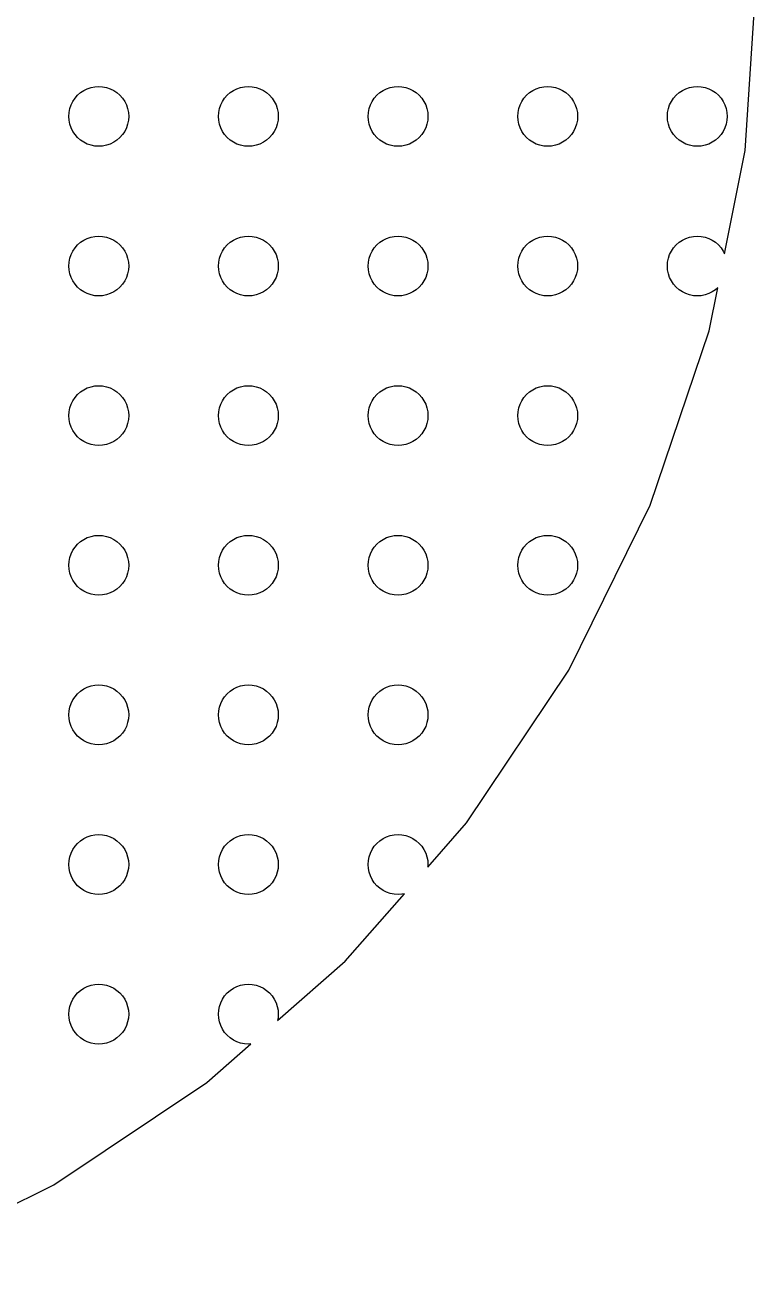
# Model space of a CAD drawing. Header units: metres. Extents: x -141 to 141, y -141 to 141.
# Drawn here: x 67.6 to 141, y -130.3 to -5.8 of the extents above; entities that cross this region are included whole.
import ezdxf

# ---------------------------------------------------------------- set-up
doc = ezdxf.new("R2010")
doc.units = ezdxf.units.M

msp = doc.modelspace()

# ---------------------------------------------------------------- linework, layer by layer
for p, q in [((139.794, -18.4042), (141, 0)), ((73.1737, -12.6199), (73.5, -12.4019)), ((73.5, -12.4019), (73.8519, -12.2283)), ((73.8519, -12.2283), (74.2235, -12.1022)), ((74.2235, -12.1022), (74.6084, -12.0257)), ((74.6084, -12.0257), (75, -12)), ((75, -12), (75.3916, -12.0257)), ((75.3916, -12.0257), (75.7765, -12.1022)), ((75.7765, -12.1022), (76.148, -12.2283)), ((76.148, -12.2283), (76.5, -12.4019)), ((76.5, -12.4019), (76.8263, -12.6199)), ((88.1737, -12.6199), (88.5, -12.4019)), ((88.5, -12.4019), (88.8519, -12.2283)), ((88.8519, -12.2283), (89.2235, -12.1022)), ((89.2235, -12.1022), (89.6084, -12.0257)), ((89.6084, -12.0257), (90, -12)), ((90, -12), (90.3916, -12.0257)), ((90.3916, -12.0257), (90.7765, -12.1022)), ((90.7765, -12.1022), (91.148, -12.2283)), ((91.148, -12.2283), (91.5, -12.4019)), ((91.5, -12.4019), (91.8263, -12.6199)), ((103.174, -12.6199), (103.5, -12.4019)), ((103.5, -12.4019), (103.852, -12.2283)), ((103.852, -12.2283), (104.224, -12.1022)), ((104.224, -12.1022), (104.608, -12.0257)), ((104.608, -12.0257), (105, -12)), ((105, -12), (105.392, -12.0257)), ((105.392, -12.0257), (105.776, -12.1022)), ((105.776, -12.1022), (106.148, -12.2283)), ((106.148, -12.2283), (106.5, -12.4019)), ((106.5, -12.4019), (106.826, -12.6199)), ((118.174, -12.6199), (118.5, -12.4019)), ((118.5, -12.4019), (118.852, -12.2283)), ((118.852, -12.2283), (119.224, -12.1022)), ((119.224, -12.1022), (119.608, -12.0257)), ((119.608, -12.0257), (120, -12)), ((120, -12), (120.392, -12.0257)), ((120.392, -12.0257), (120.776, -12.1022)), ((120.776, -12.1022), (121.148, -12.2283)), ((121.148, -12.2283), (121.5, -12.4019)), ((121.5, -12.4019), (121.826, -12.6199)), ((133.174, -12.6199), (133.5, -12.4019)), ((133.5, -12.4019), (133.852, -12.2283)), ((133.852, -12.2283), (134.224, -12.1022)), ((134.224, -12.1022), (134.608, -12.0257)), ((134.608, -12.0257), (135, -12)), ((135, -12), (135.392, -12.0257)), ((135.392, -12.0257), (135.776, -12.1022)), ((135.776, -12.1022), (136.148, -12.2283)), ((136.148, -12.2283), (136.5, -12.4019)), ((136.5, -12.4019), (136.826, -12.6199)), ((72.2284, -13.8519), (72.4019, -13.5)), ((72.4019, -13.5), (72.6199, -13.1737)), ((72.6199, -13.1737), (72.8787, -12.8787)), ((72.8787, -12.8787), (73.1737, -12.6199)), ((76.8263, -12.6199), (77.1213, -12.8787)), ((77.1213, -12.8787), (77.3801, -13.1737)), ((77.3801, -13.1737), (77.5981, -13.5)), ((77.5981, -13.5), (77.7716, -13.8519)), ((87.2284, -13.8519), (87.4019, -13.5)), ((87.4019, -13.5), (87.6199, -13.1737)), ((87.6199, -13.1737), (87.8787, -12.8787)), ((87.8787, -12.8787), (88.1737, -12.6199)), ((91.8263, -12.6199), (92.1213, -12.8787)), ((92.1213, -12.8787), (92.3801, -13.1737)), ((92.3801, -13.1737), (92.5981, -13.5)), ((92.5981, -13.5), (92.7716, -13.8519)), ((102.228, -13.8519), (102.402, -13.5)), ((102.402, -13.5), (102.62, -13.1737)), ((102.62, -13.1737), (102.879, -12.8787)), ((102.879, -12.8787), (103.174, -12.6199)), ((106.826, -12.6199), (107.121, -12.8787)), ((107.121, -12.8787), (107.38, -13.1737)), ((107.38, -13.1737), (107.598, -13.5)), ((107.598, -13.5), (107.772, -13.8519)), ((117.228, -13.8519), (117.402, -13.5)), ((117.402, -13.5), (117.62, -13.1737)), ((117.62, -13.1737), (117.879, -12.8787)), ((117.879, -12.8787), (118.174, -12.6199)), ((121.826, -12.6199), (122.121, -12.8787)), ((122.121, -12.8787), (122.38, -13.1737)), ((122.38, -13.1737), (122.598, -13.5)), ((122.598, -13.5), (122.772, -13.8519)), ((132.228, -13.8519), (132.402, -13.5)), ((132.402, -13.5), (132.62, -13.1737)), ((132.62, -13.1737), (132.879, -12.8787)), ((132.879, -12.8787), (133.174, -12.6199)), ((136.826, -12.6199), (137.121, -12.8787)), ((137.121, -12.8787), (137.38, -13.1737)), ((137.38, -13.1737), (137.598, -13.5)), ((137.598, -13.5), (137.772, -13.8519)), ((72, -15), (72.0257, -14.6084)), ((72.0257, -14.6084), (72.1022, -14.2235)), ((72.1022, -14.2235), (72.2284, -13.8519)), ((77.7716, -13.8519), (77.8978, -14.2235)), ((77.8978, -14.2235), (77.9743, -14.6084)), ((77.9743, -14.6084), (78, -15)), ((87, -15), (87.0257, -14.6084)), ((87.0257, -14.6084), (87.1022, -14.2235)), ((87.1022, -14.2235), (87.2284, -13.8519)), ((92.7716, -13.8519), (92.8978, -14.2235)), ((92.8978, -14.2235), (92.9743, -14.6084)), ((92.9743, -14.6084), (93, -15)), ((102, -15), (102.026, -14.6084)), ((102.026, -14.6084), (102.102, -14.2235)), ((102.102, -14.2235), (102.228, -13.8519)), ((107.772, -13.8519), (107.898, -14.2235)), ((107.898, -14.2235), (107.974, -14.6084)), ((107.974, -14.6084), (108, -15)), ((117, -15), (117.026, -14.6084)), ((117.026, -14.6084), (117.102, -14.2235)), ((117.102, -14.2235), (117.228, -13.8519)), ((122.772, -13.8519), (122.898, -14.2235)), ((122.898, -14.2235), (122.974, -14.6084)), ((122.974, -14.6084), (123, -15)), ((132, -15), (132.026, -14.6084)), ((132.026, -14.6084), (132.102, -14.2235)), ((132.102, -14.2235), (132.228, -13.8519)), ((137.772, -13.8519), (137.898, -14.2235)), ((137.898, -14.2235), (137.974, -14.6084)), ((137.974, -14.6084), (138, -15)), ((72.0257, -15.3916), (72, -15)), ((72.1022, -15.7764), (72.0257, -15.3916)), ((72.2284, -16.148), (72.1022, -15.7764)), ((72.4019, -16.5), (72.2284, -16.148)), ((77.7716, -16.148), (77.5981, -16.5)), ((77.8978, -15.7764), (77.7716, -16.148)), ((77.9743, -15.3916), (77.8978, -15.7764)), ((78, -15), (77.9743, -15.3916)), ((87.0257, -15.3916), (87, -15)), ((87.1022, -15.7764), (87.0257, -15.3916)), ((87.2284, -16.148), (87.1022, -15.7764)), ((87.4019, -16.5), (87.2284, -16.148)), ((92.7716, -16.148), (92.5981, -16.5)), ((92.8978, -15.7764), (92.7716, -16.148)), ((92.9743, -15.3916), (92.8978, -15.7764)), ((93, -15), (92.9743, -15.3916)), ((102.026, -15.3916), (102, -15)), ((102.102, -15.7764), (102.026, -15.3916)), ((102.228, -16.148), (102.102, -15.7764)), ((102.402, -16.5), (102.228, -16.148)), ((107.772, -16.148), (107.598, -16.5)), ((107.898, -15.7764), (107.772, -16.148)), ((107.974, -15.3916), (107.898, -15.7764)), ((108, -15), (107.974, -15.3916)), ((117.026, -15.3916), (117, -15)), ((117.102, -15.7764), (117.026, -15.3916)), ((117.228, -16.148), (117.102, -15.7764)), ((117.402, -16.5), (117.228, -16.148)), ((122.772, -16.148), (122.598, -16.5)), ((122.898, -15.7764), (122.772, -16.148)), ((122.974, -15.3916), (122.898, -15.7764)), ((123, -15), (122.974, -15.3916)), ((132.026, -15.3916), (132, -15)), ((132.102, -15.7764), (132.026, -15.3916)), ((132.228, -16.148), (132.102, -15.7764)), ((132.402, -16.5), (132.228, -16.148)), ((137.772, -16.148), (137.598, -16.5)), ((137.898, -15.7764), (137.772, -16.148)), ((137.974, -15.3916), (137.898, -15.7764)), ((138, -15), (137.974, -15.3916)), ((72.6199, -16.8263), (72.4019, -16.5)), ((72.8787, -17.1213), (72.6199, -16.8263)), ((73.1737, -17.3801), (72.8787, -17.1213)), ((73.5, -17.5981), (73.1737, -17.3801)), ((76.8263, -17.3801), (76.5, -17.5981)), ((77.1213, -17.1213), (76.8263, -17.3801)), ((77.3801, -16.8263), (77.1213, -17.1213)), ((77.5981, -16.5), (77.3801, -16.8263)), ((87.6199, -16.8263), (87.4019, -16.5)), ((87.8787, -17.1213), (87.6199, -16.8263)), ((88.1737, -17.3801), (87.8787, -17.1213)), ((88.5, -17.5981), (88.1737, -17.3801)), ((91.8263, -17.3801), (91.5, -17.5981)), ((92.1213, -17.1213), (91.8263, -17.3801)), ((92.3801, -16.8263), (92.1213, -17.1213)), ((92.5981, -16.5), (92.3801, -16.8263)), ((102.62, -16.8263), (102.402, -16.5)), ((102.879, -17.1213), (102.62, -16.8263)), ((103.174, -17.3801), (102.879, -17.1213)), ((103.5, -17.5981), (103.174, -17.3801)), ((106.826, -17.3801), (106.5, -17.5981)), ((107.121, -17.1213), (106.826, -17.3801)), ((107.38, -16.8263), (107.121, -17.1213)), ((107.598, -16.5), (107.38, -16.8263)), ((117.62, -16.8263), (117.402, -16.5)), ((117.879, -17.1213), (117.62, -16.8263)), ((118.174, -17.3801), (117.879, -17.1213)), ((118.5, -17.5981), (118.174, -17.3801)), ((121.826, -17.3801), (121.5, -17.5981)), ((122.121, -17.1213), (121.826, -17.3801)), ((122.38, -16.8263), (122.121, -17.1213)), ((122.598, -16.5), (122.38, -16.8263)), ((132.62, -16.8263), (132.402, -16.5)), ((132.879, -17.1213), (132.62, -16.8263)), ((133.174, -17.3801), (132.879, -17.1213)), ((133.5, -17.5981), (133.174, -17.3801)), ((136.826, -17.3801), (136.5, -17.5981)), ((137.121, -17.1213), (136.826, -17.3801)), ((137.38, -16.8263), (137.121, -17.1213)), ((137.598, -16.5), (137.38, -16.8263)), ((73.8519, -17.7716), (73.5, -17.5981)), ((74.2235, -17.8978), (73.8519, -17.7716)), ((74.6084, -17.9743), (74.2235, -17.8978)), ((75, -18), (74.6084, -17.9743)), ((75.3916, -17.9743), (75, -18)), ((75.7765, -17.8978), (75.3916, -17.9743)), ((76.148, -17.7716), (75.7765, -17.8978)), ((76.5, -17.5981), (76.148, -17.7716)), ((88.8519, -17.7716), (88.5, -17.5981)), ((89.2235, -17.8978), (88.8519, -17.7716)), ((89.6084, -17.9743), (89.2235, -17.8978)), ((90, -18), (89.6084, -17.9743)), ((90.3916, -17.9743), (90, -18)), ((90.7765, -17.8978), (90.3916, -17.9743)), ((91.148, -17.7716), (90.7765, -17.8978)), ((91.5, -17.5981), (91.148, -17.7716)), ((103.852, -17.7716), (103.5, -17.5981)), ((104.224, -17.8978), (103.852, -17.7716)), ((104.608, -17.9743), (104.224, -17.8978)), ((105, -18), (104.608, -17.9743)), ((105.392, -17.9743), (105, -18)), ((105.776, -17.8978), (105.392, -17.9743)), ((106.148, -17.7716), (105.776, -17.8978)), ((106.5, -17.5981), (106.148, -17.7716)), ((118.852, -17.7716), (118.5, -17.5981)), ((119.224, -17.8978), (118.852, -17.7716)), ((119.608, -17.9743), (119.224, -17.8978)), ((120, -18), (119.608, -17.9743)), ((120.392, -17.9743), (120, -18)), ((120.776, -17.8978), (120.392, -17.9743)), ((121.148, -17.7716), (120.776, -17.8978)), ((121.5, -17.5981), (121.148, -17.7716)), ((133.852, -17.7716), (133.5, -17.5981)), ((134.224, -17.8978), (133.852, -17.7716)), ((134.608, -17.9743), (134.224, -17.8978)), ((135, -18), (134.608, -17.9743)), ((135.392, -17.9743), (135, -18)), ((135.776, -17.8978), (135.392, -17.9743)), ((136.148, -17.7716), (135.776, -17.8978)), ((136.5, -17.5981), (136.148, -17.7716)), ((137.732, -28.7709), (139.794, -18.4042)), ((73.5, -27.4019), (73.8519, -27.2283)), ((73.8519, -27.2283), (74.2235, -27.1022)), ((74.2235, -27.1022), (74.6084, -27.0257)), ((74.6084, -27.0257), (75, -27)), ((75, -27), (75.3916, -27.0257)), ((75.3916, -27.0257), (75.7765, -27.1022)), ((75.7765, -27.1022), (76.148, -27.2283)), ((76.148, -27.2283), (76.5, -27.4019)), ((88.5, -27.4019), (88.8519, -27.2283)), ((88.8519, -27.2283), (89.2235, -27.1022)), ((89.2235, -27.1022), (89.6084, -27.0257)), ((89.6084, -27.0257), (90, -27)), ((90, -27), (90.3916, -27.0257)), ((90.3916, -27.0257), (90.7765, -27.1022)), ((90.7765, -27.1022), (91.148, -27.2283)), ((91.148, -27.2283), (91.5, -27.4019)), ((103.5, -27.4019), (103.852, -27.2283)), ((103.852, -27.2283), (104.224, -27.1022)), ((104.224, -27.1022), (104.608, -27.0257)), ((104.608, -27.0257), (105, -27)), ((105, -27), (105.392, -27.0257)), ((105.392, -27.0257), (105.776, -27.1022)), ((105.776, -27.1022), (106.148, -27.2283)), ((106.148, -27.2283), (106.5, -27.4019)), ((118.5, -27.4019), (118.852, -27.2283)), ((118.852, -27.2283), (119.224, -27.1022)), ((119.224, -27.1022), (119.608, -27.0257)), ((119.608, -27.0257), (120, -27)), ((120, -27), (120.392, -27.0257)), ((120.392, -27.0257), (120.776, -27.1022)), ((120.776, -27.1022), (121.148, -27.2283)), ((121.148, -27.2283), (121.5, -27.4019)), ((133.5, -27.4019), (133.852, -27.2283)), ((133.852, -27.2283), (134.224, -27.1022)), ((134.224, -27.1022), (134.608, -27.0257)), ((134.608, -27.0257), (135, -27)), ((135, -27), (135.392, -27.0257)), ((135.392, -27.0257), (135.776, -27.1022)), ((135.776, -27.1022), (136.148, -27.2283)), ((136.148, -27.2283), (136.5, -27.4019)), ((72.2284, -28.8519), (72.4019, -28.5)), ((72.4019, -28.5), (72.6199, -28.1737)), ((72.6199, -28.1737), (72.8787, -27.8787)), ((72.8787, -27.8787), (73.1737, -27.6199)), ((73.1737, -27.6199), (73.5, -27.4019)), ((76.5, -27.4019), (76.8263, -27.6199)), ((76.8263, -27.6199), (77.1213, -27.8787)), ((77.1213, -27.8787), (77.3801, -28.1737)), ((77.3801, -28.1737), (77.5981, -28.5)), ((77.5981, -28.5), (77.7716, -28.8519)), ((87.2284, -28.8519), (87.4019, -28.5)), ((87.4019, -28.5), (87.6199, -28.1737)), ((87.6199, -28.1737), (87.8787, -27.8787)), ((87.8787, -27.8787), (88.1737, -27.6199)), ((88.1737, -27.6199), (88.5, -27.4019)), ((91.5, -27.4019), (91.8263, -27.6199)), ((91.8263, -27.6199), (92.1213, -27.8787)), ((92.1213, -27.8787), (92.3801, -28.1737)), ((92.3801, -28.1737), (92.5981, -28.5)), ((92.5981, -28.5), (92.7716, -28.8519)), ((102.228, -28.8519), (102.402, -28.5)), ((102.402, -28.5), (102.62, -28.1737)), ((102.62, -28.1737), (102.879, -27.8787)), ((102.879, -27.8787), (103.174, -27.6199)), ((103.174, -27.6199), (103.5, -27.4019)), ((106.5, -27.4019), (106.826, -27.6199)), ((106.826, -27.6199), (107.121, -27.8787)), ((107.121, -27.8787), (107.38, -28.1737)), ((107.38, -28.1737), (107.598, -28.5)), ((107.598, -28.5), (107.772, -28.8519)), ((117.228, -28.8519), (117.402, -28.5)), ((117.402, -28.5), (117.62, -28.1737)), ((117.62, -28.1737), (117.879, -27.8787)), ((117.879, -27.8787), (118.174, -27.6199)), ((118.174, -27.6199), (118.5, -27.4019)), ((121.5, -27.4019), (121.826, -27.6199)), ((121.826, -27.6199), (122.121, -27.8787)), ((122.121, -27.8787), (122.38, -28.1737)), ((122.38, -28.1737), (122.598, -28.5)), ((122.598, -28.5), (122.772, -28.8519)), ((132.228, -28.8519), (132.402, -28.5)), ((132.402, -28.5), (132.62, -28.1737)), ((132.62, -28.1737), (132.879, -27.8787)), ((132.879, -27.8787), (133.174, -27.6199)), ((133.174, -27.6199), (133.5, -27.4019)), ((136.5, -27.4019), (136.826, -27.6199)), ((136.826, -27.6199), (137.121, -27.8787)), ((137.121, -27.8787), (137.38, -28.1737)), ((137.38, -28.1737), (137.598, -28.5)), ((137.598, -28.5), (137.732, -28.7709)), ((72, -30), (72.0257, -29.6084)), ((72.0257, -29.6084), (72.1022, -29.2235)), ((72.1022, -29.2235), (72.2284, -28.8519)), ((77.7716, -28.8519), (77.8978, -29.2235)), ((77.8978, -29.2235), (77.9743, -29.6084)), ((77.9743, -29.6084), (78, -30)), ((87, -30), (87.0257, -29.6084)), ((87.0257, -29.6084), (87.1022, -29.2235)), ((87.1022, -29.2235), (87.2284, -28.8519)), ((92.7716, -28.8519), (92.8978, -29.2235)), ((92.8978, -29.2235), (92.9743, -29.6084)), ((92.9743, -29.6084), (93, -30)), ((102, -30), (102.026, -29.6084)), ((102.026, -29.6084), (102.102, -29.2235)), ((102.102, -29.2235), (102.228, -28.8519)), ((107.772, -28.8519), (107.898, -29.2235)), ((107.898, -29.2235), (107.974, -29.6084)), ((107.974, -29.6084), (108, -30)), ((117, -30), (117.026, -29.6084)), ((117.026, -29.6084), (117.102, -29.2235)), ((117.102, -29.2235), (117.228, -28.8519)), ((122.772, -28.8519), (122.898, -29.2235)), ((122.898, -29.2235), (122.974, -29.6084)), ((122.974, -29.6084), (123, -30)), ((132, -30), (132.026, -29.6084)), ((132.026, -29.6084), (132.102, -29.2235)), ((132.102, -29.2235), (132.228, -28.8519)), ((72.0257, -30.3916), (72, -30)), ((72.1022, -30.7764), (72.0257, -30.3916)), ((72.2284, -31.148), (72.1022, -30.7764)), ((77.8978, -30.7764), (77.7716, -31.148)), ((77.9743, -30.3916), (77.8978, -30.7764)), ((78, -30), (77.9743, -30.3916)), ((87.0257, -30.3916), (87, -30)), ((87.1022, -30.7764), (87.0257, -30.3916)), ((87.2284, -31.148), (87.1022, -30.7764)), ((92.8978, -30.7764), (92.7716, -31.148)), ((92.9743, -30.3916), (92.8978, -30.7764)), ((93, -30), (92.9743, -30.3916)), ((102.026, -30.3916), (102, -30)), ((102.102, -30.7764), (102.026, -30.3916)), ((102.228, -31.148), (102.102, -30.7764)), ((107.898, -30.7764), (107.772, -31.148)), ((107.974, -30.3916), (107.898, -30.7764)), ((108, -30), (107.974, -30.3916)), ((117.026, -30.3916), (117, -30)), ((117.102, -30.7764), (117.026, -30.3916)), ((117.228, -31.148), (117.102, -30.7764)), ((122.898, -30.7764), (122.772, -31.148)), ((122.974, -30.3916), (122.898, -30.7764)), ((123, -30), (122.974, -30.3916)), ((132.026, -30.3916), (132, -30)), ((132.102, -30.7764), (132.026, -30.3916)), ((132.228, -31.148), (132.102, -30.7764)), ((72.4019, -31.5), (72.2284, -31.148)), ((72.6199, -31.8263), (72.4019, -31.5)), ((72.8787, -32.1213), (72.6199, -31.8263)), ((73.1737, -32.3801), (72.8787, -32.1213)), ((77.1213, -32.1213), (76.8263, -32.3801)), ((77.3801, -31.8263), (77.1213, -32.1213)), ((77.5981, -31.5), (77.3801, -31.8263)), ((77.7716, -31.148), (77.5981, -31.5)), ((87.4019, -31.5), (87.2284, -31.148)), ((87.6199, -31.8263), (87.4019, -31.5)), ((87.8787, -32.1213), (87.6199, -31.8263)), ((88.1737, -32.3801), (87.8787, -32.1213)), ((92.1213, -32.1213), (91.8263, -32.3801)), ((92.3801, -31.8263), (92.1213, -32.1213)), ((92.5981, -31.5), (92.3801, -31.8263)), ((92.7716, -31.148), (92.5981, -31.5)), ((102.402, -31.5), (102.228, -31.148)), ((102.62, -31.8263), (102.402, -31.5)), ((102.879, -32.1213), (102.62, -31.8263)), ((103.174, -32.3801), (102.879, -32.1213)), ((107.121, -32.1213), (106.826, -32.3801)), ((107.38, -31.8263), (107.121, -32.1213)), ((107.598, -31.5), (107.38, -31.8263)), ((107.772, -31.148), (107.598, -31.5)), ((117.402, -31.5), (117.228, -31.148)), ((117.62, -31.8263), (117.402, -31.5)), ((117.879, -32.1213), (117.62, -31.8263)), ((118.174, -32.3801), (117.879, -32.1213)), ((122.121, -32.1213), (121.826, -32.3801)), ((122.38, -31.8263), (122.121, -32.1213)), ((122.598, -31.5), (122.38, -31.8263)), ((122.772, -31.148), (122.598, -31.5)), ((132.402, -31.5), (132.228, -31.148)), ((132.62, -31.8263), (132.402, -31.5)), ((132.879, -32.1213), (132.62, -31.8263)), ((133.174, -32.3801), (132.879, -32.1213)), ((136.196, -36.4935), (137.053, -32.1809)), ((137.053, -32.1809), (136.826, -32.3801)), ((73.5, -32.5981), (73.1737, -32.3801)), ((73.8519, -32.7716), (73.5, -32.5981)), ((74.2235, -32.8978), (73.8519, -32.7716)), ((74.6084, -32.9743), (74.2235, -32.8978)), ((75, -33), (74.6084, -32.9743)), ((75.3916, -32.9743), (75, -33)), ((75.7765, -32.8978), (75.3916, -32.9743)), ((76.148, -32.7716), (75.7765, -32.8978)), ((76.5, -32.5981), (76.148, -32.7716)), ((76.8263, -32.3801), (76.5, -32.5981)), ((88.5, -32.5981), (88.1737, -32.3801)), ((88.8519, -32.7716), (88.5, -32.5981)), ((89.2235, -32.8978), (88.8519, -32.7716)), ((89.6084, -32.9743), (89.2235, -32.8978)), ((90, -33), (89.6084, -32.9743)), ((90.3916, -32.9743), (90, -33)), ((90.7765, -32.8978), (90.3916, -32.9743)), ((91.148, -32.7716), (90.7765, -32.8978)), ((91.5, -32.5981), (91.148, -32.7716)), ((91.8263, -32.3801), (91.5, -32.5981)), ((103.5, -32.5981), (103.174, -32.3801)), ((103.852, -32.7716), (103.5, -32.5981)), ((104.224, -32.8978), (103.852, -32.7716)), ((104.608, -32.9743), (104.224, -32.8978)), ((105, -33), (104.608, -32.9743)), ((105.392, -32.9743), (105, -33)), ((105.776, -32.8978), (105.392, -32.9743)), ((106.148, -32.7716), (105.776, -32.8978)), ((106.5, -32.5981), (106.148, -32.7716)), ((106.826, -32.3801), (106.5, -32.5981)), ((118.5, -32.5981), (118.174, -32.3801)), ((118.852, -32.7716), (118.5, -32.5981)), ((119.224, -32.8978), (118.852, -32.7716)), ((119.608, -32.9743), (119.224, -32.8978)), ((120, -33), (119.608, -32.9743)), ((120.392, -32.9743), (120, -33)), ((120.776, -32.8978), (120.392, -32.9743)), ((121.148, -32.7716), (120.776, -32.8978)), ((121.5, -32.5981), (121.148, -32.7716)), ((121.826, -32.3801), (121.5, -32.5981)), ((133.5, -32.5981), (133.174, -32.3801)), ((133.852, -32.7716), (133.5, -32.5981)), ((134.224, -32.8978), (133.852, -32.7716)), ((134.608, -32.9743), (134.224, -32.8978)), ((135, -33), (134.608, -32.9743)), ((135.392, -32.9743), (135, -33)), ((135.776, -32.8978), (135.392, -32.9743)), ((136.148, -32.7716), (135.776, -32.8978)), ((136.5, -32.5981), (136.148, -32.7716)), ((136.826, -32.3801), (136.5, -32.5981)), ((130.267, -53.9584), (136.196, -36.4935)), ((73.5, -42.4019), (73.8519, -42.2284)), ((73.8519, -42.2284), (74.2235, -42.1022)), ((74.2235, -42.1022), (74.6084, -42.0257)), ((74.6084, -42.0257), (75, -42)), ((75, -42), (75.3916, -42.0257)), ((75.3916, -42.0257), (75.7765, -42.1022)), ((75.7765, -42.1022), (76.148, -42.2284)), ((76.148, -42.2284), (76.5, -42.4019)), ((88.5, -42.4019), (88.8519, -42.2284)), ((88.8519, -42.2284), (89.2235, -42.1022)), ((89.2235, -42.1022), (89.6084, -42.0257)), ((89.6084, -42.0257), (90, -42)), ((90, -42), (90.3916, -42.0257)), ((90.3916, -42.0257), (90.7765, -42.1022)), ((90.7765, -42.1022), (91.148, -42.2284)), ((91.148, -42.2284), (91.5, -42.4019)), ((103.5, -42.4019), (103.852, -42.2284)), ((103.852, -42.2284), (104.224, -42.1022)), ((104.224, -42.1022), (104.608, -42.0257)), ((104.608, -42.0257), (105, -42)), ((105, -42), (105.392, -42.0257)), ((105.392, -42.0257), (105.776, -42.1022)), ((105.776, -42.1022), (106.148, -42.2284)), ((106.148, -42.2284), (106.5, -42.4019)), ((118.5, -42.4019), (118.852, -42.2284)), ((118.852, -42.2284), (119.224, -42.1022)), ((119.224, -42.1022), (119.608, -42.0257)), ((119.608, -42.0257), (120, -42)), ((120, -42), (120.392, -42.0257)), ((120.392, -42.0257), (120.776, -42.1022)), ((120.776, -42.1022), (121.148, -42.2284)), ((121.148, -42.2284), (121.5, -42.4019)), ((72.2284, -43.8519), (72.4019, -43.5)), ((72.4019, -43.5), (72.6199, -43.1737)), ((72.6199, -43.1737), (72.8787, -42.8787)), ((72.8787, -42.8787), (73.1737, -42.6199)), ((73.1737, -42.6199), (73.5, -42.4019)), ((76.5, -42.4019), (76.8263, -42.6199)), ((76.8263, -42.6199), (77.1213, -42.8787)), ((77.1213, -42.8787), (77.3801, -43.1737)), ((77.3801, -43.1737), (77.5981, -43.5)), ((77.5981, -43.5), (77.7716, -43.8519)), ((87.2284, -43.8519), (87.4019, -43.5)), ((87.4019, -43.5), (87.6199, -43.1737)), ((87.6199, -43.1737), (87.8787, -42.8787)), ((87.8787, -42.8787), (88.1737, -42.6199)), ((88.1737, -42.6199), (88.5, -42.4019)), ((91.5, -42.4019), (91.8263, -42.6199)), ((91.8263, -42.6199), (92.1213, -42.8787)), ((92.1213, -42.8787), (92.3801, -43.1737)), ((92.3801, -43.1737), (92.5981, -43.5)), ((92.5981, -43.5), (92.7716, -43.8519)), ((102.228, -43.8519), (102.402, -43.5)), ((102.402, -43.5), (102.62, -43.1737)), ((102.62, -43.1737), (102.879, -42.8787)), ((102.879, -42.8787), (103.174, -42.6199)), ((103.174, -42.6199), (103.5, -42.4019)), ((106.5, -42.4019), (106.826, -42.6199)), ((106.826, -42.6199), (107.121, -42.8787)), ((107.121, -42.8787), (107.38, -43.1737)), ((107.38, -43.1737), (107.598, -43.5)), ((107.598, -43.5), (107.772, -43.8519)), ((117.228, -43.8519), (117.402, -43.5)), ((117.402, -43.5), (117.62, -43.1737)), ((117.62, -43.1737), (117.879, -42.8787)), ((117.879, -42.8787), (118.174, -42.6199)), ((118.174, -42.6199), (118.5, -42.4019)), ((121.5, -42.4019), (121.826, -42.6199)), ((121.826, -42.6199), (122.121, -42.8787)), ((122.121, -42.8787), (122.38, -43.1737)), ((122.38, -43.1737), (122.598, -43.5)), ((122.598, -43.5), (122.772, -43.8519)), ((72, -45), (72.0257, -44.6084)), ((72.0257, -44.6084), (72.1022, -44.2235)), ((72.1022, -44.2235), (72.2284, -43.8519)), ((77.7716, -43.8519), (77.8978, -44.2235)), ((77.8978, -44.2235), (77.9743, -44.6084)), ((77.9743, -44.6084), (78, -45)), ((87, -45), (87.0257, -44.6084)), ((87.0257, -44.6084), (87.1022, -44.2235)), ((87.1022, -44.2235), (87.2284, -43.8519)), ((92.7716, -43.8519), (92.8978, -44.2235)), ((92.8978, -44.2235), (92.9743, -44.6084)), ((92.9743, -44.6084), (93, -45)), ((102, -45), (102.026, -44.6084)), ((102.026, -44.6084), (102.102, -44.2235)), ((102.102, -44.2235), (102.228, -43.8519)), ((107.772, -43.8519), (107.898, -44.2235)), ((107.898, -44.2235), (107.974, -44.6084)), ((107.974, -44.6084), (108, -45)), ((117, -45), (117.026, -44.6084)), ((117.026, -44.6084), (117.102, -44.2235)), ((117.102, -44.2235), (117.228, -43.8519)), ((122.772, -43.8519), (122.898, -44.2235)), ((122.898, -44.2235), (122.974, -44.6084)), ((122.974, -44.6084), (123, -45)), ((72.0257, -45.3916), (72, -45)), ((72.1022, -45.7765), (72.0257, -45.3916)), ((72.2284, -46.148), (72.1022, -45.7765)), ((77.8978, -45.7765), (77.7716, -46.148)), ((77.9743, -45.3916), (77.8978, -45.7765)), ((78, -45), (77.9743, -45.3916)), ((87.0257, -45.3916), (87, -45)), ((87.1022, -45.7765), (87.0257, -45.3916)), ((87.2284, -46.148), (87.1022, -45.7765)), ((92.8978, -45.7765), (92.7716, -46.148)), ((92.9743, -45.3916), (92.8978, -45.7765)), ((93, -45), (92.9743, -45.3916)), ((102.026, -45.3916), (102, -45)), ((102.102, -45.7765), (102.026, -45.3916)), ((102.228, -46.148), (102.102, -45.7765)), ((107.898, -45.7765), (107.772, -46.148)), ((107.974, -45.3916), (107.898, -45.7765)), ((108, -45), (107.974, -45.3916)), ((117.026, -45.3916), (117, -45)), ((117.102, -45.7765), (117.026, -45.3916)), ((117.228, -46.148), (117.102, -45.7765)), ((122.898, -45.7765), (122.772, -46.148)), ((122.974, -45.3916), (122.898, -45.7765)), ((123, -45), (122.974, -45.3916)), ((72.4019, -46.5), (72.2284, -46.148)), ((72.6199, -46.8263), (72.4019, -46.5)), ((72.8787, -47.1213), (72.6199, -46.8263)), ((73.1737, -47.3801), (72.8787, -47.1213)), ((77.1213, -47.1213), (76.8263, -47.3801)), ((77.3801, -46.8263), (77.1213, -47.1213)), ((77.5981, -46.5), (77.3801, -46.8263)), ((77.7716, -46.148), (77.5981, -46.5)), ((87.4019, -46.5), (87.2284, -46.148)), ((87.6199, -46.8263), (87.4019, -46.5)), ((87.8787, -47.1213), (87.6199, -46.8263)), ((88.1737, -47.3801), (87.8787, -47.1213)), ((92.1213, -47.1213), (91.8263, -47.3801)), ((92.3801, -46.8263), (92.1213, -47.1213)), ((92.5981, -46.5), (92.3801, -46.8263)), ((92.7716, -46.148), (92.5981, -46.5)), ((102.402, -46.5), (102.228, -46.148)), ((102.62, -46.8263), (102.402, -46.5)), ((102.879, -47.1213), (102.62, -46.8263)), ((103.174, -47.3801), (102.879, -47.1213)), ((107.121, -47.1213), (106.826, -47.3801)), ((107.38, -46.8263), (107.121, -47.1213)), ((107.598, -46.5), (107.38, -46.8263)), ((107.772, -46.148), (107.598, -46.5)), ((117.402, -46.5), (117.228, -46.148)), ((117.62, -46.8263), (117.402, -46.5)), ((117.879, -47.1213), (117.62, -46.8263)), ((118.174, -47.3801), (117.879, -47.1213)), ((122.121, -47.1213), (121.826, -47.3801)), ((122.38, -46.8263), (122.121, -47.1213)), ((122.598, -46.5), (122.38, -46.8263)), ((122.772, -46.148), (122.598, -46.5)), ((73.5, -47.5981), (73.1737, -47.3801)), ((73.8519, -47.7716), (73.5, -47.5981)), ((74.2235, -47.8978), (73.8519, -47.7716)), ((74.6084, -47.9743), (74.2235, -47.8978)), ((75, -48), (74.6084, -47.9743)), ((75.3916, -47.9743), (75, -48)), ((75.7765, -47.8978), (75.3916, -47.9743)), ((76.148, -47.7716), (75.7765, -47.8978)), ((76.5, -47.5981), (76.148, -47.7716)), ((76.8263, -47.3801), (76.5, -47.5981)), ((88.5, -47.5981), (88.1737, -47.3801)), ((88.8519, -47.7716), (88.5, -47.5981)), ((89.2235, -47.8978), (88.8519, -47.7716)), ((89.6084, -47.9743), (89.2235, -47.8978)), ((90, -48), (89.6084, -47.9743)), ((90.3916, -47.9743), (90, -48)), ((90.7765, -47.8978), (90.3916, -47.9743)), ((91.148, -47.7716), (90.7765, -47.8978)), ((91.5, -47.5981), (91.148, -47.7716)), ((91.8263, -47.3801), (91.5, -47.5981)), ((103.5, -47.5981), (103.174, -47.3801)), ((103.852, -47.7716), (103.5, -47.5981)), ((104.224, -47.8978), (103.852, -47.7716)), ((104.608, -47.9743), (104.224, -47.8978)), ((105, -48), (104.608, -47.9743)), ((105.392, -47.9743), (105, -48)), ((105.776, -47.8978), (105.392, -47.9743)), ((106.148, -47.7716), (105.776, -47.8978)), ((106.5, -47.5981), (106.148, -47.7716)), ((106.826, -47.3801), (106.5, -47.5981)), ((118.5, -47.5981), (118.174, -47.3801)), ((118.852, -47.7716), (118.5, -47.5981)), ((119.224, -47.8978), (118.852, -47.7716)), ((119.608, -47.9743), (119.224, -47.8978)), ((120, -48), (119.608, -47.9743)), ((120.392, -47.9743), (120, -48)), ((120.776, -47.8978), (120.392, -47.9743)), ((121.148, -47.7716), (120.776, -47.8978)), ((121.5, -47.5981), (121.148, -47.7716)), ((121.826, -47.3801), (121.5, -47.5981)), ((122.11, -70.5), (130.267, -53.9584)), ((73.5, -57.4019), (73.8519, -57.2284)), ((73.8519, -57.2284), (74.2235, -57.1022)), ((74.2235, -57.1022), (74.6084, -57.0257)), ((74.6084, -57.0257), (75, -57)), ((75, -57), (75.3916, -57.0257)), ((75.3916, -57.0257), (75.7765, -57.1022)), ((75.7765, -57.1022), (76.148, -57.2284)), ((76.148, -57.2284), (76.5, -57.4019)), ((88.5, -57.4019), (88.8519, -57.2284)), ((88.8519, -57.2284), (89.2235, -57.1022)), ((89.2235, -57.1022), (89.6084, -57.0257)), ((89.6084, -57.0257), (90, -57)), ((90, -57), (90.3916, -57.0257)), ((90.3916, -57.0257), (90.7765, -57.1022)), ((90.7765, -57.1022), (91.148, -57.2284)), ((91.148, -57.2284), (91.5, -57.4019)), ((103.5, -57.4019), (103.852, -57.2284)), ((103.852, -57.2284), (104.224, -57.1022)), ((104.224, -57.1022), (104.608, -57.0257)), ((104.608, -57.0257), (105, -57)), ((105, -57), (105.392, -57.0257)), ((105.392, -57.0257), (105.776, -57.1022)), ((105.776, -57.1022), (106.148, -57.2284)), ((106.148, -57.2284), (106.5, -57.4019)), ((118.5, -57.4019), (118.852, -57.2284)), ((118.852, -57.2284), (119.224, -57.1022)), ((119.224, -57.1022), (119.608, -57.0257)), ((119.608, -57.0257), (120, -57)), ((120, -57), (120.392, -57.0257)), ((120.392, -57.0257), (120.776, -57.1022)), ((120.776, -57.1022), (121.148, -57.2284)), ((121.148, -57.2284), (121.5, -57.4019)), ((72.4019, -58.5), (72.6199, -58.1737)), ((72.6199, -58.1737), (72.8787, -57.8787)), ((72.8787, -57.8787), (73.1737, -57.6199)), ((73.1737, -57.6199), (73.5, -57.4019)), ((76.5, -57.4019), (76.8263, -57.6199)), ((76.8263, -57.6199), (77.1213, -57.8787)), ((77.1213, -57.8787), (77.3801, -58.1737)), ((77.3801, -58.1737), (77.5981, -58.5)), ((87.4019, -58.5), (87.6199, -58.1737)), ((87.6199, -58.1737), (87.8787, -57.8787)), ((87.8787, -57.8787), (88.1737, -57.6199)), ((88.1737, -57.6199), (88.5, -57.4019)), ((91.5, -57.4019), (91.8263, -57.6199)), ((91.8263, -57.6199), (92.1213, -57.8787)), ((92.1213, -57.8787), (92.3801, -58.1737)), ((92.3801, -58.1737), (92.5981, -58.5)), ((102.402, -58.5), (102.62, -58.1737)), ((102.62, -58.1737), (102.879, -57.8787)), ((102.879, -57.8787), (103.174, -57.6199)), ((103.174, -57.6199), (103.5, -57.4019)), ((106.5, -57.4019), (106.826, -57.6199)), ((106.826, -57.6199), (107.121, -57.8787)), ((107.121, -57.8787), (107.38, -58.1737)), ((107.38, -58.1737), (107.598, -58.5)), ((117.402, -58.5), (117.62, -58.1737)), ((117.62, -58.1737), (117.879, -57.8787)), ((117.879, -57.8787), (118.174, -57.6199)), ((118.174, -57.6199), (118.5, -57.4019)), ((121.5, -57.4019), (121.826, -57.6199)), ((121.826, -57.6199), (122.121, -57.8787)), ((122.121, -57.8787), (122.38, -58.1737)), ((122.38, -58.1737), (122.598, -58.5)), ((72, -60), (72.0257, -59.6084)), ((72.0257, -59.6084), (72.1022, -59.2235)), ((72.1022, -59.2235), (72.2284, -58.8519)), ((72.2284, -58.8519), (72.4019, -58.5)), ((77.5981, -58.5), (77.7716, -58.8519)), ((77.7716, -58.8519), (77.8978, -59.2235)), ((77.8978, -59.2235), (77.9743, -59.6084)), ((77.9743, -59.6084), (78, -60)), ((87, -60), (87.0257, -59.6084)), ((87.0257, -59.6084), (87.1022, -59.2235)), ((87.1022, -59.2235), (87.2284, -58.8519)), ((87.2284, -58.8519), (87.4019, -58.5)), ((92.5981, -58.5), (92.7716, -58.8519)), ((92.7716, -58.8519), (92.8978, -59.2235)), ((92.8978, -59.2235), (92.9743, -59.6084)), ((92.9743, -59.6084), (93, -60)), ((102, -60), (102.026, -59.6084)), ((102.026, -59.6084), (102.102, -59.2235)), ((102.102, -59.2235), (102.228, -58.8519)), ((102.228, -58.8519), (102.402, -58.5)), ((107.598, -58.5), (107.772, -58.8519)), ((107.772, -58.8519), (107.898, -59.2235)), ((107.898, -59.2235), (107.974, -59.6084)), ((107.974, -59.6084), (108, -60)), ((117, -60), (117.026, -59.6084)), ((117.026, -59.6084), (117.102, -59.2235)), ((117.102, -59.2235), (117.228, -58.8519)), ((117.228, -58.8519), (117.402, -58.5)), ((122.598, -58.5), (122.772, -58.8519)), ((122.772, -58.8519), (122.898, -59.2235)), ((122.898, -59.2235), (122.974, -59.6084)), ((122.974, -59.6084), (123, -60)), ((72.0257, -60.3916), (72, -60)), ((72.1022, -60.7765), (72.0257, -60.3916)), ((72.2284, -61.148), (72.1022, -60.7765)), ((77.8978, -60.7765), (77.7716, -61.148)), ((77.9743, -60.3916), (77.8978, -60.7765)), ((78, -60), (77.9743, -60.3916)), ((87.0257, -60.3916), (87, -60)), ((87.1022, -60.7765), (87.0257, -60.3916)), ((87.2284, -61.148), (87.1022, -60.7765)), ((92.8978, -60.7765), (92.7716, -61.148)), ((92.9743, -60.3916), (92.8978, -60.7765)), ((93, -60), (92.9743, -60.3916)), ((102.026, -60.3916), (102, -60)), ((102.102, -60.7765), (102.026, -60.3916)), ((102.228, -61.148), (102.102, -60.7765)), ((107.898, -60.7765), (107.772, -61.148)), ((107.974, -60.3916), (107.898, -60.7765)), ((108, -60), (107.974, -60.3916)), ((117.026, -60.3916), (117, -60)), ((117.102, -60.7765), (117.026, -60.3916)), ((117.228, -61.148), (117.102, -60.7765)), ((122.898, -60.7765), (122.772, -61.148)), ((122.974, -60.3916), (122.898, -60.7765)), ((123, -60), (122.974, -60.3916)), ((72.4019, -61.5), (72.2284, -61.148)), ((72.6199, -61.8263), (72.4019, -61.5)), ((72.8787, -62.1213), (72.6199, -61.8263)), ((73.1737, -62.3801), (72.8787, -62.1213)), ((77.1213, -62.1213), (76.8263, -62.3801)), ((77.3801, -61.8263), (77.1213, -62.1213)), ((77.5981, -61.5), (77.3801, -61.8263)), ((77.7716, -61.148), (77.5981, -61.5)), ((87.4019, -61.5), (87.2284, -61.148)), ((87.6199, -61.8263), (87.4019, -61.5)), ((87.8787, -62.1213), (87.6199, -61.8263)), ((88.1737, -62.3801), (87.8787, -62.1213)), ((92.1213, -62.1213), (91.8263, -62.3801)), ((92.3801, -61.8263), (92.1213, -62.1213)), ((92.5981, -61.5), (92.3801, -61.8263)), ((92.7716, -61.148), (92.5981, -61.5)), ((102.402, -61.5), (102.228, -61.148)), ((102.62, -61.8263), (102.402, -61.5)), ((102.879, -62.1213), (102.62, -61.8263)), ((103.174, -62.3801), (102.879, -62.1213)), ((107.121, -62.1213), (106.826, -62.3801)), ((107.38, -61.8263), (107.121, -62.1213)), ((107.598, -61.5), (107.38, -61.8263)), ((107.772, -61.148), (107.598, -61.5)), ((117.402, -61.5), (117.228, -61.148)), ((117.62, -61.8263), (117.402, -61.5)), ((117.879, -62.1213), (117.62, -61.8263)), ((118.174, -62.3801), (117.879, -62.1213)), ((122.121, -62.1213), (121.826, -62.3801)), ((122.38, -61.8263), (122.121, -62.1213)), ((122.598, -61.5), (122.38, -61.8263)), ((122.772, -61.148), (122.598, -61.5)), ((73.5, -62.5981), (73.1737, -62.3801)), ((73.8519, -62.7716), (73.5, -62.5981)), ((74.2235, -62.8978), (73.8519, -62.7716)), ((74.6084, -62.9743), (74.2235, -62.8978)), ((75, -63), (74.6084, -62.9743)), ((75.3916, -62.9743), (75, -63)), ((75.7765, -62.8978), (75.3916, -62.9743)), ((76.148, -62.7716), (75.7765, -62.8978)), ((76.5, -62.5981), (76.148, -62.7716)), ((76.8263, -62.3801), (76.5, -62.5981)), ((88.5, -62.5981), (88.1737, -62.3801)), ((88.8519, -62.7716), (88.5, -62.5981)), ((89.2235, -62.8978), (88.8519, -62.7716)), ((89.6084, -62.9743), (89.2235, -62.8978)), ((90, -63), (89.6084, -62.9743)), ((90.3916, -62.9743), (90, -63)), ((90.7765, -62.8978), (90.3916, -62.9743)), ((91.148, -62.7716), (90.7765, -62.8978)), ((91.5, -62.5981), (91.148, -62.7716)), ((91.8263, -62.3801), (91.5, -62.5981)), ((103.5, -62.5981), (103.174, -62.3801)), ((103.852, -62.7716), (103.5, -62.5981)), ((104.224, -62.8978), (103.852, -62.7716)), ((104.608, -62.9743), (104.224, -62.8978)), ((105, -63), (104.608, -62.9743)), ((105.392, -62.9743), (105, -63)), ((105.776, -62.8978), (105.392, -62.9743)), ((106.148, -62.7716), (105.776, -62.8978)), ((106.5, -62.5981), (106.148, -62.7716)), ((106.826, -62.3801), (106.5, -62.5981)), ((118.5, -62.5981), (118.174, -62.3801)), ((118.852, -62.7716), (118.5, -62.5981)), ((119.224, -62.8978), (118.852, -62.7716)), ((119.608, -62.9743), (119.224, -62.8978)), ((120, -63), (119.608, -62.9743)), ((120.392, -62.9743), (120, -63)), ((120.776, -62.8978), (120.392, -62.9743)), ((121.148, -62.7716), (120.776, -62.8978)), ((121.5, -62.5981), (121.148, -62.7716)), ((121.826, -62.3801), (121.5, -62.5981)), ((111.863, -85.8354), (122.11, -70.5)), ((73.8519, -72.2284), (74.2235, -72.1022)), ((74.2235, -72.1022), (74.6084, -72.0257)), ((74.6084, -72.0257), (75, -72)), ((75, -72), (75.3916, -72.0257)), ((75.3916, -72.0257), (75.7765, -72.1022)), ((75.7765, -72.1022), (76.148, -72.2284)), ((88.8519, -72.2284), (89.2235, -72.1022)), ((89.2235, -72.1022), (89.6084, -72.0257)), ((89.6084, -72.0257), (90, -72)), ((90, -72), (90.3916, -72.0257)), ((90.3916, -72.0257), (90.7765, -72.1022)), ((90.7765, -72.1022), (91.148, -72.2284)), ((103.852, -72.2284), (104.224, -72.1022)), ((104.224, -72.1022), (104.608, -72.0257)), ((104.608, -72.0257), (105, -72)), ((105, -72), (105.392, -72.0257)), ((105.392, -72.0257), (105.776, -72.1022)), ((105.776, -72.1022), (106.148, -72.2284)), ((72.4019, -73.5), (72.6199, -73.1737)), ((72.6199, -73.1737), (72.8787, -72.8787)), ((72.8787, -72.8787), (73.1737, -72.6199)), ((73.1737, -72.6199), (73.5, -72.4019)), ((73.5, -72.4019), (73.8519, -72.2284)), ((76.148, -72.2284), (76.5, -72.4019)), ((76.5, -72.4019), (76.8263, -72.6199)), ((76.8263, -72.6199), (77.1213, -72.8787)), ((77.1213, -72.8787), (77.3801, -73.1737)), ((77.3801, -73.1737), (77.5981, -73.5)), ((87.4019, -73.5), (87.6199, -73.1737)), ((87.6199, -73.1737), (87.8787, -72.8787)), ((87.8787, -72.8787), (88.1737, -72.6199)), ((88.1737, -72.6199), (88.5, -72.4019)), ((88.5, -72.4019), (88.8519, -72.2284)), ((91.148, -72.2284), (91.5, -72.4019)), ((91.5, -72.4019), (91.8263, -72.6199)), ((91.8263, -72.6199), (92.1213, -72.8787)), ((92.1213, -72.8787), (92.3801, -73.1737)), ((92.3801, -73.1737), (92.5981, -73.5)), ((102.402, -73.5), (102.62, -73.1737)), ((102.62, -73.1737), (102.879, -72.8787)), ((102.879, -72.8787), (103.174, -72.6199)), ((103.174, -72.6199), (103.5, -72.4019)), ((103.5, -72.4019), (103.852, -72.2284)), ((106.148, -72.2284), (106.5, -72.4019)), ((106.5, -72.4019), (106.826, -72.6199)), ((106.826, -72.6199), (107.121, -72.8787)), ((107.121, -72.8787), (107.38, -73.1737)), ((107.38, -73.1737), (107.598, -73.5)), ((72, -75), (72.0257, -74.6084)), ((72.0257, -74.6084), (72.1022, -74.2235)), ((72.1022, -74.2235), (72.2284, -73.8519)), ((72.2284, -73.8519), (72.4019, -73.5)), ((77.5981, -73.5), (77.7716, -73.8519)), ((77.7716, -73.8519), (77.8978, -74.2235)), ((77.8978, -74.2235), (77.9743, -74.6084)), ((77.9743, -74.6084), (78, -75)), ((87, -75), (87.0257, -74.6084)), ((87.0257, -74.6084), (87.1022, -74.2235)), ((87.1022, -74.2235), (87.2284, -73.8519)), ((87.2284, -73.8519), (87.4019, -73.5)), ((92.5981, -73.5), (92.7716, -73.8519)), ((92.7716, -73.8519), (92.8978, -74.2235)), ((92.8978, -74.2235), (92.9743, -74.6084)), ((92.9743, -74.6084), (93, -75)), ((102, -75), (102.026, -74.6084)), ((102.026, -74.6084), (102.102, -74.2235)), ((102.102, -74.2235), (102.228, -73.8519)), ((102.228, -73.8519), (102.402, -73.5)), ((107.598, -73.5), (107.772, -73.8519)), ((107.772, -73.8519), (107.898, -74.2235)), ((107.898, -74.2235), (107.974, -74.6084)), ((107.974, -74.6084), (108, -75)), ((72.0257, -75.3916), (72, -75)), ((72.1022, -75.7765), (72.0257, -75.3916)), ((72.2284, -76.148), (72.1022, -75.7765)), ((77.8978, -75.7765), (77.7716, -76.148)), ((77.9743, -75.3916), (77.8978, -75.7765)), ((78, -75), (77.9743, -75.3916)), ((87.0257, -75.3916), (87, -75)), ((87.1022, -75.7765), (87.0257, -75.3916)), ((87.2284, -76.148), (87.1022, -75.7765)), ((92.8978, -75.7765), (92.7716, -76.148)), ((92.9743, -75.3916), (92.8978, -75.7765)), ((93, -75), (92.9743, -75.3916)), ((102.026, -75.3916), (102, -75)), ((102.102, -75.7765), (102.026, -75.3916)), ((102.228, -76.148), (102.102, -75.7765)), ((107.898, -75.7765), (107.772, -76.148)), ((107.974, -75.3916), (107.898, -75.7765)), ((108, -75), (107.974, -75.3916)), ((72.4019, -76.5), (72.2284, -76.148)), ((72.6199, -76.8263), (72.4019, -76.5)), ((72.8787, -77.1213), (72.6199, -76.8263)), ((73.1737, -77.3801), (72.8787, -77.1213)), ((77.1213, -77.1213), (76.8263, -77.3801)), ((77.3801, -76.8263), (77.1213, -77.1213)), ((77.5981, -76.5), (77.3801, -76.8263)), ((77.7716, -76.148), (77.5981, -76.5)), ((87.4019, -76.5), (87.2284, -76.148)), ((87.6199, -76.8263), (87.4019, -76.5)), ((87.8787, -77.1213), (87.6199, -76.8263)), ((88.1737, -77.3801), (87.8787, -77.1213)), ((92.1213, -77.1213), (91.8263, -77.3801)), ((92.3801, -76.8263), (92.1213, -77.1213)), ((92.5981, -76.5), (92.3801, -76.8263)), ((92.7716, -76.148), (92.5981, -76.5)), ((102.402, -76.5), (102.228, -76.148)), ((102.62, -76.8263), (102.402, -76.5)), ((102.879, -77.1213), (102.62, -76.8263)), ((103.174, -77.3801), (102.879, -77.1213)), ((107.121, -77.1213), (106.826, -77.3801)), ((107.38, -76.8263), (107.121, -77.1213)), ((107.598, -76.5), (107.38, -76.8263)), ((107.772, -76.148), (107.598, -76.5)), ((73.5, -77.5981), (73.1737, -77.3801)), ((73.8519, -77.7716), (73.5, -77.5981)), ((74.2235, -77.8978), (73.8519, -77.7716)), ((74.6084, -77.9743), (74.2235, -77.8978)), ((75, -78), (74.6084, -77.9743)), ((75.3916, -77.9743), (75, -78)), ((75.7765, -77.8978), (75.3916, -77.9743)), ((76.148, -77.7716), (75.7765, -77.8978)), ((76.5, -77.5981), (76.148, -77.7716)), ((76.8263, -77.3801), (76.5, -77.5981)), ((88.5, -77.5981), (88.1737, -77.3801)), ((88.8519, -77.7716), (88.5, -77.5981)), ((89.2235, -77.8978), (88.8519, -77.7716)), ((89.6084, -77.9743), (89.2235, -77.8978)), ((90, -78), (89.6084, -77.9743)), ((90.3916, -77.9743), (90, -78)), ((90.7765, -77.8978), (90.3916, -77.9743)), ((91.148, -77.7716), (90.7765, -77.8978)), ((91.5, -77.5981), (91.148, -77.7716)), ((91.8263, -77.3801), (91.5, -77.5981)), ((103.5, -77.5981), (103.174, -77.3801)), ((103.852, -77.7716), (103.5, -77.5981)), ((104.224, -77.8978), (103.852, -77.7716)), ((104.608, -77.9743), (104.224, -77.8978)), ((105, -78), (104.608, -77.9743)), ((105.392, -77.9743), (105, -78)), ((105.776, -77.8978), (105.392, -77.9743)), ((106.148, -77.7716), (105.776, -77.8978)), ((106.5, -77.5981), (106.148, -77.7716)), ((106.826, -77.3801), (106.5, -77.5981)), ((107.983, -90.2594), (111.863, -85.8354)), ((73.8519, -87.2284), (74.2235, -87.1022)), ((74.2235, -87.1022), (74.6084, -87.0257)), ((74.6084, -87.0257), (75, -87)), ((75, -87), (75.3916, -87.0257)), ((75.3916, -87.0257), (75.7765, -87.1022)), ((75.7765, -87.1022), (76.148, -87.2284)), ((88.8519, -87.2284), (89.2235, -87.1022)), ((89.2235, -87.1022), (89.6084, -87.0257)), ((89.6084, -87.0257), (90, -87)), ((90, -87), (90.3916, -87.0257)), ((90.3916, -87.0257), (90.7765, -87.1022)), ((90.7765, -87.1022), (91.148, -87.2284)), ((103.852, -87.2284), (104.224, -87.1022)), ((104.224, -87.1022), (104.608, -87.0257)), ((104.608, -87.0257), (105, -87)), ((105, -87), (105.392, -87.0257)), ((105.392, -87.0257), (105.776, -87.1022)), ((105.776, -87.1022), (106.148, -87.2284)), ((72.4019, -88.5), (72.6199, -88.1737)), ((72.6199, -88.1737), (72.8787, -87.8787)), ((72.8787, -87.8787), (73.1737, -87.6199)), ((73.1737, -87.6199), (73.5, -87.4019)), ((73.5, -87.4019), (73.8519, -87.2284)), ((76.148, -87.2284), (76.5, -87.4019)), ((76.5, -87.4019), (76.8263, -87.6199)), ((76.8263, -87.6199), (77.1213, -87.8787)), ((77.1213, -87.8787), (77.3801, -88.1737)), ((77.3801, -88.1737), (77.5981, -88.5)), ((87.4019, -88.5), (87.6199, -88.1737)), ((87.6199, -88.1737), (87.8787, -87.8787)), ((87.8787, -87.8787), (88.1737, -87.6199)), ((88.1737, -87.6199), (88.5, -87.4019)), ((88.5, -87.4019), (88.8519, -87.2284)), ((91.148, -87.2284), (91.5, -87.4019)), ((91.5, -87.4019), (91.8263, -87.6199)), ((91.8263, -87.6199), (92.1213, -87.8787)), ((92.1213, -87.8787), (92.3801, -88.1737)), ((92.3801, -88.1737), (92.5981, -88.5)), ((102.402, -88.5), (102.62, -88.1737)), ((102.62, -88.1737), (102.879, -87.8787)), ((102.879, -87.8787), (103.174, -87.6199)), ((103.174, -87.6199), (103.5, -87.4019)), ((103.5, -87.4019), (103.852, -87.2284)), ((106.148, -87.2284), (106.5, -87.4019)), ((106.5, -87.4019), (106.826, -87.6199)), ((106.826, -87.6199), (107.121, -87.8787)), ((107.121, -87.8787), (107.38, -88.1737)), ((107.38, -88.1737), (107.598, -88.5)), ((72.0257, -89.6084), (72.1022, -89.2235)), ((72.1022, -89.2235), (72.2284, -88.8519)), ((72.2284, -88.8519), (72.4019, -88.5)), ((77.5981, -88.5), (77.7716, -88.8519)), ((77.7716, -88.8519), (77.8978, -89.2235)), ((77.8978, -89.2235), (77.9743, -89.6084)), ((87.0257, -89.6084), (87.1022, -89.2235)), ((87.1022, -89.2235), (87.2284, -88.8519)), ((87.2284, -88.8519), (87.4019, -88.5)), ((92.5981, -88.5), (92.7716, -88.8519)), ((92.7716, -88.8519), (92.8978, -89.2235)), ((92.8978, -89.2235), (92.9743, -89.6084)), ((102.026, -89.6084), (102.102, -89.2235)), ((102.102, -89.2235), (102.228, -88.8519)), ((102.228, -88.8519), (102.402, -88.5)), ((107.598, -88.5), (107.772, -88.8519)), ((107.772, -88.8519), (107.898, -89.2235)), ((107.898, -89.2235), (107.974, -89.6084)), ((72, -90), (72.0257, -89.6084)), ((72.0257, -90.3916), (72, -90)), ((72.1022, -90.7765), (72.0257, -90.3916)), ((72.2284, -91.148), (72.1022, -90.7765)), ((77.8978, -90.7765), (77.7716, -91.148)), ((77.9743, -90.3916), (77.8978, -90.7765)), ((77.9743, -89.6084), (78, -90)), ((78, -90), (77.9743, -90.3916)), ((87, -90), (87.0257, -89.6084)), ((87.0257, -90.3916), (87, -90)), ((87.1022, -90.7765), (87.0257, -90.3916)), ((87.2284, -91.148), (87.1022, -90.7765)), ((92.8978, -90.7765), (92.7716, -91.148)), ((92.9743, -90.3916), (92.8978, -90.7765)), ((92.9743, -89.6084), (93, -90)), ((93, -90), (92.9743, -90.3916)), ((102, -90), (102.026, -89.6084)), ((102.026, -90.3916), (102, -90)), ((102.102, -90.7765), (102.026, -90.3916)), ((102.228, -91.148), (102.102, -90.7765)), ((107.974, -89.6084), (108, -90)), ((108, -90), (107.983, -90.2594)), ((72.4019, -91.5), (72.2284, -91.148)), ((72.6199, -91.8263), (72.4019, -91.5)), ((72.8787, -92.1213), (72.6199, -91.8263)), ((77.3801, -91.8263), (77.1213, -92.1213)), ((77.5981, -91.5), (77.3801, -91.8263)), ((77.7716, -91.148), (77.5981, -91.5)), ((87.4019, -91.5), (87.2284, -91.148)), ((87.6199, -91.8263), (87.4019, -91.5)), ((87.8787, -92.1213), (87.6199, -91.8263)), ((92.3801, -91.8263), (92.1213, -92.1213)), ((92.5981, -91.5), (92.3801, -91.8263)), ((92.7716, -91.148), (92.5981, -91.5)), ((102.402, -91.5), (102.228, -91.148)), ((102.62, -91.8263), (102.402, -91.5)), ((102.879, -92.1213), (102.62, -91.8263)), ((73.1737, -92.3801), (72.8787, -92.1213)), ((73.5, -92.5981), (73.1737, -92.3801)), ((73.8519, -92.7716), (73.5, -92.5981)), ((74.2235, -92.8978), (73.8519, -92.7716)), ((74.6084, -92.9743), (74.2235, -92.8978)), ((75, -93), (74.6084, -92.9743)), ((75.3916, -92.9743), (75, -93)), ((75.7765, -92.8978), (75.3916, -92.9743)), ((76.148, -92.7716), (75.7765, -92.8978)), ((76.5, -92.5981), (76.148, -92.7716)), ((76.8263, -92.3801), (76.5, -92.5981)), ((77.1213, -92.1213), (76.8263, -92.3801)), ((88.1737, -92.3801), (87.8787, -92.1213)), ((88.5, -92.5981), (88.1737, -92.3801)), ((88.8519, -92.7716), (88.5, -92.5981)), ((89.2235, -92.8978), (88.8519, -92.7716)), ((89.6084, -92.9743), (89.2235, -92.8978)), ((90, -93), (89.6084, -92.9743)), ((90.3916, -92.9743), (90, -93)), ((90.7765, -92.8978), (90.3916, -92.9743)), ((91.148, -92.7716), (90.7765, -92.8978)), ((91.5, -92.5981), (91.148, -92.7716)), ((91.8263, -92.3801), (91.5, -92.5981)), ((92.1213, -92.1213), (91.8263, -92.3801)), ((99.7021, -99.7021), (105.647, -92.9236)), ((103.174, -92.3801), (102.879, -92.1213)), ((103.5, -92.5981), (103.174, -92.3801)), ((103.852, -92.7716), (103.5, -92.5981)), ((104.224, -92.8978), (103.852, -92.7716)), ((104.608, -92.9743), (104.224, -92.8978)), ((105, -93), (104.608, -92.9743)), ((105.392, -92.9743), (105, -93)), ((105.647, -92.9236), (105.392, -92.9743)), ((92.9236, -105.647), (99.7021, -99.7021)), ((74.2235, -102.102), (74.6084, -102.026)), ((74.6084, -102.026), (75, -102)), ((75, -102), (75.3916, -102.026)), ((75.3916, -102.026), (75.7765, -102.102)), ((89.2235, -102.102), (89.6084, -102.026)), ((89.6084, -102.026), (90, -102)), ((90, -102), (90.3916, -102.026)), ((90.3916, -102.026), (90.7765, -102.102)), ((72.4019, -103.5), (72.6199, -103.174)), ((72.6199, -103.174), (72.8787, -102.879)), ((72.8787, -102.879), (73.1737, -102.62)), ((73.1737, -102.62), (73.5, -102.402)), ((73.5, -102.402), (73.8519, -102.228)), ((73.8519, -102.228), (74.2235, -102.102)), ((75.7765, -102.102), (76.148, -102.228)), ((76.148, -102.228), (76.5, -102.402)), ((76.5, -102.402), (76.8263, -102.62)), ((76.8263, -102.62), (77.1213, -102.879)), ((77.1213, -102.879), (77.3801, -103.174)), ((77.3801, -103.174), (77.5981, -103.5)), ((87.4019, -103.5), (87.6199, -103.174)), ((87.6199, -103.174), (87.8787, -102.879)), ((87.8787, -102.879), (88.1737, -102.62)), ((88.1737, -102.62), (88.5, -102.402)), ((88.5, -102.402), (88.8519, -102.228)), ((88.8519, -102.228), (89.2235, -102.102)), ((90.7765, -102.102), (91.148, -102.228)), ((91.148, -102.228), (91.5, -102.402)), ((91.5, -102.402), (91.8263, -102.62)), ((91.8263, -102.62), (92.1213, -102.879)), ((92.1213, -102.879), (92.3801, -103.174)), ((92.3801, -103.174), (92.5981, -103.5)), ((72.0257, -104.608), (72.1022, -104.224)), ((72.1022, -104.224), (72.2284, -103.852)), ((72.2284, -103.852), (72.4019, -103.5)), ((77.5981, -103.5), (77.7716, -103.852)), ((77.7716, -103.852), (77.8978, -104.224)), ((77.8978, -104.224), (77.9743, -104.608)), ((87.0257, -104.608), (87.1022, -104.224)), ((87.1022, -104.224), (87.2284, -103.852)), ((87.2284, -103.852), (87.4019, -103.5)), ((92.5981, -103.5), (92.7716, -103.852)), ((92.7716, -103.852), (92.8978, -104.224)), ((92.8978, -104.224), (92.9743, -104.608)), ((72, -105), (72.0257, -104.608)), ((72.0257, -105.392), (72, -105)), ((72.1022, -105.776), (72.0257, -105.392)), ((72.2284, -106.148), (72.1022, -105.776)), ((77.8978, -105.776), (77.7716, -106.148)), ((77.9743, -105.392), (77.8978, -105.776)), ((77.9743, -104.608), (78, -105)), ((78, -105), (77.9743, -105.392)), ((87, -105), (87.0257, -104.608)), ((87.0257, -105.392), (87, -105)), ((87.1022, -105.776), (87.0257, -105.392)), ((87.2284, -106.148), (87.1022, -105.776)), ((92.9743, -105.392), (92.9236, -105.647)), ((92.9743, -104.608), (93, -105)), ((93, -105), (92.9743, -105.392)), ((72.4019, -106.5), (72.2284, -106.148)), ((72.6199, -106.826), (72.4019, -106.5)), ((72.8787, -107.121), (72.6199, -106.826)), ((77.3801, -106.826), (77.1213, -107.121)), ((77.5981, -106.5), (77.3801, -106.826)), ((77.7716, -106.148), (77.5981, -106.5)), ((87.4019, -106.5), (87.2284, -106.148)), ((87.6199, -106.826), (87.4019, -106.5)), ((87.8787, -107.121), (87.6199, -106.826)), ((73.1737, -107.38), (72.8787, -107.121)), ((73.5, -107.598), (73.1737, -107.38)), ((73.8519, -107.772), (73.5, -107.598)), ((74.2235, -107.898), (73.8519, -107.772)), ((74.6084, -107.974), (74.2235, -107.898)), ((75, -108), (74.6084, -107.974)), ((75.3916, -107.974), (75, -108)), ((75.7765, -107.898), (75.3916, -107.974)), ((76.148, -107.772), (75.7765, -107.898)), ((76.5, -107.598), (76.148, -107.772)), ((76.8263, -107.38), (76.5, -107.598)), ((77.1213, -107.121), (76.8263, -107.38)), ((85.8354, -111.863), (90.2594, -107.983)), ((88.1737, -107.38), (87.8787, -107.121)), ((88.5, -107.598), (88.1737, -107.38)), ((88.8519, -107.772), (88.5, -107.598)), ((89.2235, -107.898), (88.8519, -107.772)), ((89.6084, -107.974), (89.2235, -107.898)), ((90, -108), (89.6084, -107.974)), ((90.2594, -107.983), (90, -108)), ((70.5, -122.11), (85.8354, -111.863)), ((53.9584, -130.267), (70.5, -122.11))]:
    msp.add_line(p, q)

doc.saveas('drawing.dxf')
